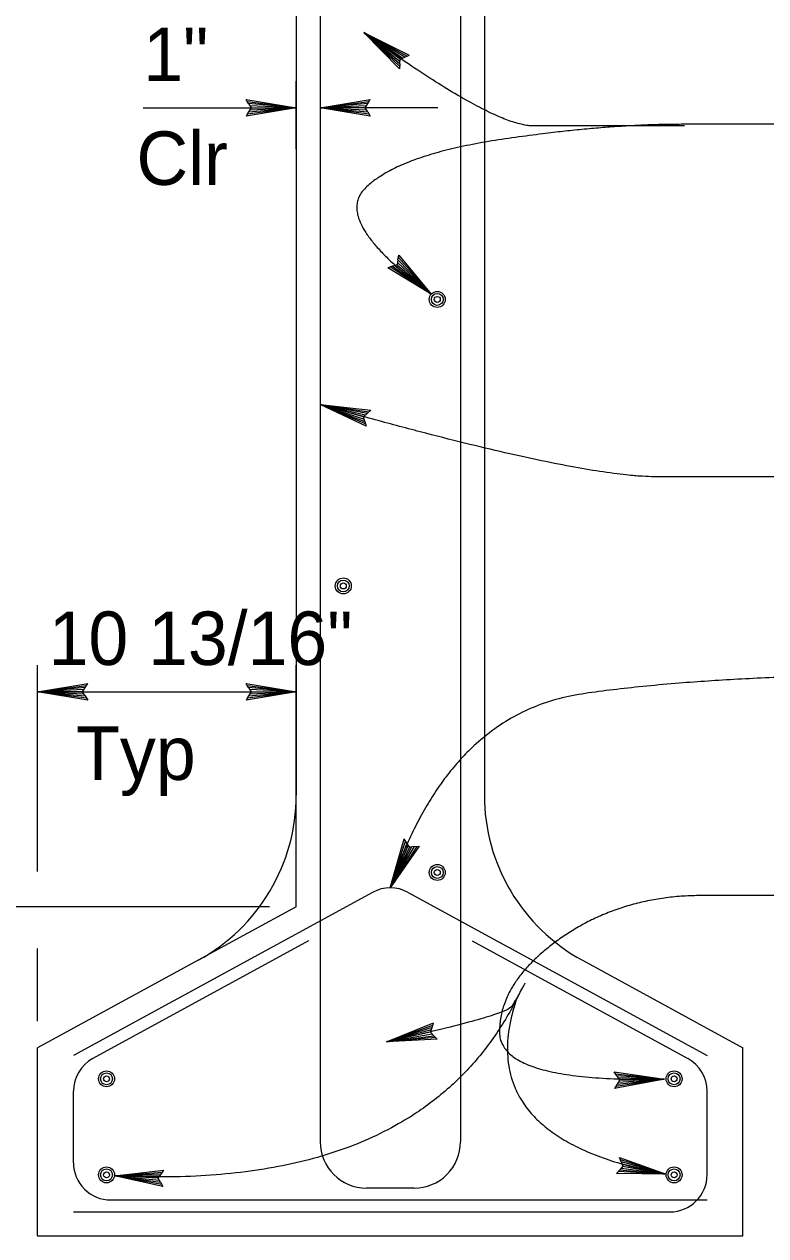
# Model space of a CAD drawing. Extents: x 0 to 2.95, y 0 to 1.83.
# Drawn here: x 0.4317 to 0.5934, y 0.3626 to 0.6269 of the extents above; entities that cross this region are included whole.
import ezdxf

# ---------------------------------------------------------------- set-up
doc = ezdxf.new("R2010")
doc.units = 0
for name, color, linetype in [('10 Sheet Format', 7, 'Continuous'), ('14 Ramp Anno', 7, 'Continuous'), ('214 Text and Titles', 7, 'Continuous'), ('216 Rebar', 7, 'Continuous'), ('223 Existing Steel', 7, 'Continuous'), ('252 Bridge Data', 7, 'Continuous')]:
    doc.layers.add(name, color=color, linetype=linetype)

# ---------------------------------------------------------------- blocks, each defined once
blk = doc.blocks.new('TERMA')
at = {"layer": '14 Ramp Anno'}
for p, q in [((-0.027450520833333332, 0.0024149305555555556), (-0.02893923611111111, 0.004829861111111111)), ((-0.02893923611111111, 0.004829861111111111), (0, 0)), ((0, 0), (-0.02893923611111111, -0.004835069444444444)), ((-0.028194444444444442, 0.003622395833333333), (0, 0)), ((0, 0), (-0.028194444444444442, -0.0036258680555555554)), ((0, 0), (-0.027450520833333332, 0.0024149305555555556)), ((-0.027450520833333332, 0.0024149305555555556), (-0.025962673611111108, 0)), ((-0.027450520833333332, -0.0024184027777777776), (0, 0)), ((-0.025962673611111108, 0), (-0.027450520833333332, -0.0024184027777777776)), ((0, 0), (-0.026706597222222222, 0.0012074652777777778)), ((-0.026706597222222222, -0.0012092013888888888), (0, 0)), ((-0.025962673611111108, 0), (0, 0)), ((-0.027450520833333332, -0.0024184027777777776), (-0.02893923611111111, -0.004835069444444444))]:
    blk.add_line(p, q, dxfattribs=at)

msp = doc.modelspace()

# ---------------------------------------------------------------- linework, layer by layer
at = {"layer": '216 Rebar'}
for p, q in [((0.49100929418423195, 0.6673094258694807), (0.49100929442265784, 0.458706940422995)), ((0.5320197928958845, 0.6673142459660463), (0.5320197932667692, 0.458706940528962)), ((0.4696367604877705, 0.422704005109307), (0.43461985892924954, 0.40360387697925243)), ((0.5533923272811314, 0.42270400529474933), (0.5884092291045696, 0.403603877138203)), ((0.4346198590087248, 0.36259337813514086), (0.43461985892924954, 0.40360387697925243)), ((0.5884092291045696, 0.362593378453042), (0.5884092291045696, 0.403603877138203)), ((0.4346198590087248, 0.36259337813514086), (0.5884092291045696, 0.362593378453042))]:
    msp.add_line(p, q, dxfattribs=at)
for centre, start, end in [((0.4499987956797898, 0.45870694017337826), 298.6104597576152, 9.392918798312166e-08), ((0.573030291743169, 0.4587069403725609), 180.00000009248802, 241.3895404262588)]:
    msp.add_arc(centre, 0.04101049868766405, start, end, dxfattribs=at)
at = {"layer": '223 Existing Steel'}
for p, q in [((0.49621762712018885, 0.8356904909993709), (0.4962176278619582, 0.3830814288405847)), ((0.5268114593506171, 0.8356904909993709), (0.5268114599334358, 0.38308029992065173)), ((0.5076238705237403, 0.43749149871419574), (0.44243235892924954, 0.40193249252720376)), ((0.5154052176160467, 0.43749149871419574), (0.5805967291840457, 0.401932492606679)), ((0.4936707277050923, 0.42691431949237796), (0.4466666853168669, 0.401275751025549)), ((0.529383156296756, 0.42690079450081303), (0.576362434295133, 0.40127573391187077)), ((0.442432358876266, 0.3785308781086491), (0.4424323589027578, 0.39414284938077077)), ((0.5805967292635201, 0.37592671175988357), (0.5805967292105366, 0.39414284938077077)), ((0.5167072934787033, 0.3729773353971475), (0.5063216717128177, 0.3729773355296063)), ((0.450557358876266, 0.3704058781086491), (0.5805967292635201, 0.37040587842655026)), ((0.4424323588497742, 0.3678017114154907), (0.5724717292635202, 0.3678017117333918))]:
    msp.add_line(p, q, dxfattribs=at)
for centre, radius in [((0.5217593868376441, 0.5668385481915198), 0.0017418077256944444), ((0.5217593763546934, 0.5668385586266788), 0.0012962165127285157), ((0.5217593763546934, 0.5668385586266788), 0.0006470712831540749), ((0.5012697215253525, 0.5043385481580277), 0.0017418077256944444), ((0.501269711042405, 0.5043385585931868), 0.0012962165127285157), ((0.501269711042405, 0.5043385585931868), 0.0006470712831540749), ((0.5217593870405657, 0.4418385481912093), 0.0017418077256944444), ((0.521759376557615, 0.44183855862636834), 0.0012962165127285157), ((0.521759376557615, 0.44183855862636834), 0.0006470712831540749), ((0.4496418092666782, 0.3968247672779017), 0.0017418077256944444), ((0.4496418197496289, 0.3968247777130607), 0.0012962165127285157), ((0.4496418197496289, 0.3968247777130607), 0.0006470712831540749), ((0.5733872788404761, 0.3968247672779017), 0.0017418077256944444), ((0.5733872683575254, 0.3968247777130607), 0.0012962165127285157), ((0.5733872683575254, 0.3968247777130607), 0.0006470712831540749), ((0.4496418301147706, 0.375879217171026), 0.0017418077256944444), ((0.4496418196318199, 0.37587922760618503), 0.0012962165127285157), ((0.4496418196318199, 0.37587922760618503), 0.0006470712831540749), ((0.5733872788404761, 0.37587921737685315), 0.0017418077256944444), ((0.5733872683575254, 0.37587922781201216), 0.0012962165127285157), ((0.5733872683575254, 0.37587922781201216), 0.0006470712831540749)]:
    msp.add_circle(centre, radius, dxfattribs=at)
for centre, radius, start, end in [((0.5115145440819808, 0.43035859717703295), 0.008124999999999999, 61.38954046118554, 118.61045956712886), ((0.45055735890819854, 0.39414284935716154), 0.008124999999999999, 118.61045966063415, 180.0000001320773), ((0.5724717291801643, 0.39414284935716154), 0.008124999999999999, 359.99999986792267, 61.38954033936582), ((0.5063217945703007, 0.3830815019610348), 0.010104166666666666, 180.00041465770101, 269.99930312492586), ((0.5167072933173686, 0.3830815019779069), 0.010104166666666668, 270.0000000885885, 9.62180877195351e-08), ((0.45055735886790915, 0.3785308781021464), 0.008124999999999999, 179.9999998720766, 270.00000014301315), ((0.5724717292511972, 0.3759267117398896), 0.008124999999999999, 270.0000001430979, 1.2792341408385255e-07)]:
    msp.add_arc(centre, radius, start, end, dxfattribs=at)
at = {"layer": '252 Bridge Data'}
for p, q in [((0.5136811885497098, 0.6192788881004939), (0.5057285451699374, 0.6250269851177758)), ((0.513523578674598, 0.6171403581219925), (0.5057285451699374, 0.6250269851177758)), ((0.5057285451699374, 0.6250269851177758), (0.5156633515140994, 0.6201007901326875)), ((0.5146725242865876, 0.6196901908742025), (0.5057285451699374, 0.6250269851177758)), ((0.5057285451699374, 0.6250269851177758), (0.513602129370717, 0.6182092713536314)), ((0.5135631082773405, 0.6176751664954238), (0.5057285451699374, 0.6250269851177758)), ((0.5057285451699374, 0.6250269851177758), (0.5136416589734589, 0.6187440797270625)), ((0.5141766021634661, 0.6194841877297363), (0.5057285451699374, 0.6250269851177758)), ((0.5057285451699374, 0.6250269851177758), (0.5151679379003439, 0.619895490503445)), ((0.513602129370717, 0.6182092713536314), (0.5136811885497098, 0.6192788881004939)), ((0.5136811885497098, 0.6192788881004939), (0.5146725242865876, 0.6196901908742025)), ((0.5146725242865876, 0.6196901908742025), (0.5156633515140994, 0.6201007901326875)), ((0.513602129370717, 0.6182092713536314), (0.513523578674598, 0.6171403581219925)), ((0.49100929426370726, 0.5995993904139665), (0.49100929426370726, 0.6144696846293525)), ((0.45764306065257065, 0.6086363512960191), (0.49100929426370726, 0.6086363512960191)), ((0.48063429426370724, 0.6095495457404636), (0.4800717942637073, 0.6104618721293525)), ((0.4800717942637073, 0.6104618721293525), (0.49100929426370726, 0.6086363512960191)), ((0.49100929426370726, 0.6086363512960191), (0.4800717942637073, 0.6068090943515747)), ((0.48035304426370723, 0.6100052749071303), (0.49100929426370726, 0.6086363512960191)), ((0.49100929426370726, 0.6086363512960191), (0.48035304426370723, 0.607265691573797)), ((0.49100929426370726, 0.6086363512960191), (0.48063429426370724, 0.6095495457404636)), ((0.48063429426370724, 0.6095495457404636), (0.48119679426370726, 0.6086363512960191)), ((0.48063429426370724, 0.6077222887960192), (0.49100929426370726, 0.6086363512960191)), ((0.48119679426370726, 0.6086363512960191), (0.48063429426370724, 0.6077222887960192)), ((0.49100929426370726, 0.6086363512960191), (0.48091554426370725, 0.6090929485182414)), ((0.48091554426370725, 0.608179754073797), (0.49100929426370726, 0.6086363512960191)), ((0.48119679426370726, 0.6086363512960191), (0.49100929426370726, 0.6086363512960191)), ((0.49621762743809, 0.6086363512960191), (0.50715512743809, 0.6104636082404636)), ((0.49621762743809, 0.6086363512960191), (0.50687387743809, 0.6100070110182414)), ((0.50659262743809, 0.6095504137960192), (0.49621762743809, 0.6086363512960191)), ((0.50631137743809, 0.6090929485182414), (0.49621762743809, 0.6086363512960191)), ((0.5219098031280623, 0.6086363512960191), (0.49621762743809, 0.6086363512960191)), ((0.5060301274380901, 0.6086363512960191), (0.49621762743809, 0.6086363512960191)), ((0.50715512743809, 0.6068108304626858), (0.49621762743809, 0.6086363512960191)), ((0.49621762743809, 0.6086363512960191), (0.50659262743809, 0.6077231568515747)), ((0.50687387743809, 0.607267427684908), (0.49621762743809, 0.6086363512960191)), ((0.49621762743809, 0.6086363512960191), (0.50631137743809, 0.608179754073797)), ((0.5060301274380901, 0.6086363512960191), (0.50659262743809, 0.6095504137960192)), ((0.50659262743809, 0.6077231568515747), (0.5060301274380901, 0.6086363512960191)), ((0.50659262743809, 0.6095504137960192), (0.50715512743809, 0.6104636082404636)), ((0.48063429426370724, 0.6077222887960192), (0.4800717942637073, 0.6068090943515747)), ((0.50659262743809, 0.6077231568515747), (0.50715512743809, 0.6068108304626858)), ((0.5131922764646345, 0.5754547393814661), (0.5133643673460003, 0.5765126289936858)), ((0.5133643673460003, 0.5765126289936858), (0.520436908438961, 0.5679721023470005)), ((0.5119959997439832, 0.5740735116981258), (0.5109729505072431, 0.5737514859494053)), ((0.520436908438961, 0.5679721023470005), (0.5109729505072431, 0.5737514859494053)), ((0.520436908438961, 0.5679721023470005), (0.5114844751388591, 0.5739124988237657)), ((0.5130196173084881, 0.5743961936212924), (0.5119959997439832, 0.5740735116981258)), ((0.5119959997439832, 0.5740735116981258), (0.520436908438961, 0.5679721023470005)), ((0.5125080926768723, 0.5742351807469319), (0.520436908438961, 0.5679721023470005)), ((0.5131922764646345, 0.5754547393814661), (0.5130196173084881, 0.5743961936212924)), ((0.5130196173084881, 0.5743961936212924), (0.520436908438961, 0.5679721023470005)), ((0.520436908438961, 0.5679721023470005), (0.513105946886561, 0.5749254664881331)), ((0.520436908438961, 0.5679721023470005), (0.5131922764646345, 0.5754547393814661)), ((0.5132780377679268, 0.5759833561003533), (0.520436908438961, 0.5679721023470005)), ((0.5056561317672676, 0.5412461838352355), (0.4962176275970406, 0.5439294272979165)), ((0.5062390617370373, 0.5391826082962025), (0.4962176275970406, 0.5439294272979165)), ((0.4962176275970406, 0.5439294272979165), (0.5072379195182398, 0.5426961632829268)), ((0.506447144325846, 0.5419715910295079), (0.4962176275970406, 0.5439294272979165)), ((0.4962176275970406, 0.5439294272979165), (0.5059474780690599, 0.5402139785688005)), ((0.5060933885728954, 0.539698710916174), (0.4962176275970406, 0.5439294272979165)), ((0.4962176275970406, 0.5439294272979165), (0.5058018049049181, 0.5407300811887721)), ((0.5060515193502186, 0.5416084699354532), (0.4962176275970406, 0.5439294272979165)), ((0.4962176275970406, 0.5439294272979165), (0.5068425319352892, 0.5423338771562172)), ((0.5056561317672676, 0.5412461838352355), (0.506447144325846, 0.5419715910295079)), ((0.506447144325846, 0.5419715910295079), (0.5072379195182398, 0.5426961632829268)), ((0.5059474780690599, 0.5402139785688005), (0.5056561317672676, 0.5412461838352355)), ((0.5059474780690599, 0.5402139785688005), (0.5062390617370373, 0.5391826082962025)), ((0.43461985892924954, 0.4420522984729299), (0.43461985892924954, 0.4870940241897336)), ((0.4910092944491496, 0.4401950841675058), (0.4910092944491496, 0.4870940241897336)), ((0.43461985892924954, 0.4812606908564003), (0.4455573589292495, 0.4830879478008447)), ((0.43461985892924954, 0.4812606908564003), (0.4452761089292495, 0.4826313505786225)), ((0.4449948589292495, 0.48217475335640025), (0.43461985892924954, 0.4812606908564003)), ((0.44471360892924955, 0.48171728807862246), (0.43461985892924954, 0.4812606908564003)), ((0.43461985892924954, 0.4812606908564003), (0.4910092944491496, 0.4812606908564003)), ((0.44443235892924954, 0.4812606908564003), (0.43461985892924954, 0.4812606908564003)), ((0.4455573589292495, 0.4794351700230669), (0.43461985892924954, 0.4812606908564003)), ((0.43461985892924954, 0.4812606908564003), (0.4449948589292495, 0.4803474964119558)), ((0.4452761089292495, 0.47989176724528915), (0.43461985892924954, 0.4812606908564003)), ((0.43461985892924954, 0.4812606908564003), (0.44471360892924955, 0.48080409363417803)), ((0.44443235892924954, 0.4812606908564003), (0.4449948589292495, 0.48217475335640025)), ((0.4449948589292495, 0.4803474964119558), (0.44443235892924954, 0.4812606908564003)), ((0.4449948589292495, 0.48217475335640025), (0.4455573589292495, 0.4830879478008447)), ((0.48063429444914957, 0.4821738853008447), (0.4800717944491496, 0.4830862116897336)), ((0.4800717944491496, 0.4830862116897336), (0.4910092944491496, 0.4812606908564003)), ((0.4910092944491496, 0.4812606908564003), (0.4800717944491496, 0.4794334339119558)), ((0.48035304444914956, 0.48262961446751135), (0.4910092944491496, 0.4812606908564003)), ((0.4910092944491496, 0.4812606908564003), (0.48035304444914956, 0.47989003113417805)), ((0.4910092944491496, 0.4812606908564003), (0.48063429444914957, 0.4821738853008447)), ((0.48063429444914957, 0.4821738853008447), (0.4811967944491496, 0.4812606908564003)), ((0.48063429444914957, 0.48034662835640024), (0.4910092944491496, 0.4812606908564003)), ((0.4811967944491496, 0.4812606908564003), (0.48063429444914957, 0.48034662835640024)), ((0.4910092944491496, 0.4812606908564003), (0.4809155444491496, 0.48171728807862246)), ((0.4809155444491496, 0.48080409363417803), (0.4910092944491496, 0.4812606908564003)), ((0.4811967944491496, 0.4812606908564003), (0.4910092944491496, 0.4812606908564003)), ((0.4449948589292495, 0.4803474964119558), (0.4455573589292495, 0.4794351700230669)), ((0.48063429444914957, 0.48034662835640024), (0.4800717944491496, 0.4794334339119558)), ((0.4910092944491496, 0.43436175083417244), (0.49100929442265784, 0.458706940422995)), ((0.5115145440831393, 0.43848359717538454), (0.5145337802546516, 0.4491537418394775)), ((0.5115145440831393, 0.43848359717538454), (0.5148265137445616, 0.4487044204736387)), ((0.5151192472609635, 0.44825509913429157), (0.5115145440831393, 0.43848359717538454)), ((0.51541276564879, 0.4478054070162475), (0.5115145440831393, 0.43848359717538454)), ((0.5178366315841566, 0.4475936269192751), (0.5115145440831393, 0.43848359717538454)), ((0.5173036522549365, 0.4475343343033555), (0.5115145440831393, 0.43848359717538454)), ((0.5115145440831393, 0.43848359717538454), (0.516771457823632, 0.44747467090873927)), ((0.5115145440831393, 0.43848359717538454), (0.516238478494412, 0.44741537829281985)), ((0.5157054991651918, 0.4473560856504087), (0.5115145440831393, 0.43848359717538454)), ((0.5151192472609635, 0.44825509913429157), (0.5145337802546516, 0.4491537418394775)), ((0.5157054991651918, 0.4473560856504087), (0.5151192472609635, 0.44825509913429157)), ((0.516771457823632, 0.44747467090873927), (0.5157054991651918, 0.4473560856504087)), ((0.516771457823632, 0.44747467090873927), (0.5178366315841566, 0.4475936269192751)), ((0.48517596111581623, 0.43436175083417244), (0.36833056791131336, 0.43436175083417244)), ((0.4910092944491496, 0.43436175083417244), (0.46963676043478697, 0.4227040049503564)), ((0.43461985892924954, 0.4094372103125858), (0.43461985892924954, 0.4252449408417767)), ((0.5106856339732896, 0.40487442693021075), (0.5209662922533, 0.40903084841138426)), ((0.5106856339732896, 0.40487442693021075), (0.5207907894979451, 0.40852411240412084)), ((0.5206152867160982, 0.40801737642334923), (0.5106856339732896, 0.40487442693021075)), ((0.5204399722641853, 0.40750979305059615), (0.5106856339732896, 0.40487442693021075)), ((0.5202644695088302, 0.4070030570433327), (0.5106856339732896, 0.40487442693021075)), ((0.5202644695088302, 0.4070030570433327), (0.5206152867160982, 0.40801737642334923)), ((0.5210116744160372, 0.4062336318266088), (0.5202644695088302, 0.4070030570433327)), ((0.5206152867160982, 0.40801737642334923), (0.5209662922533, 0.40903084841138426)), ((0.5106856339732896, 0.40487442693021075), (0.5206380719624333, 0.40661834444821665)), ((0.5106856339732896, 0.40487442693021075), (0.5210116744160372, 0.4062336318266088)), ((0.5213850885661983, 0.4058497665969827), (0.5106856339732896, 0.40487442693021075)), ((0.5217586910198013, 0.4054650540018666), (0.5106856339732896, 0.40487442693021075)), ((0.5210116744160372, 0.4062336318266088), (0.5217586910198013, 0.4054650540018666)), ((0.5609063832005776, 0.3974603105194757), (0.5603239908016362, 0.3983600687132717)), ((0.5603239908016362, 0.3983600687132717), (0.5712989299659553, 0.3967750946126777)), ((0.5712989299659553, 0.3967750946126777), (0.560404178847579, 0.39470817120375157)), ((0.5606151965381415, 0.3979097556813171), (0.5712989299659553, 0.3967750946126777)), ((0.5712989299659553, 0.3967750946126777), (0.560675337579221, 0.395170832549177)), ((0.5712989299659553, 0.3967750946126777), (0.5609063832005776, 0.3974603105194757)), ((0.5609063832005776, 0.3974603105194757), (0.5614887946735875, 0.3965596845085501)), ((0.560946496284372, 0.39563349392109426), (0.5712989299659553, 0.3967750946126777)), ((0.5614887946735875, 0.3965596845085501), (0.560946496284372, 0.39563349392109426)), ((0.5712989299659553, 0.3967750946126777), (0.5611975889370829, 0.39700999751401295)), ((0.5612176359419455, 0.3960970231366329), (0.5712989299659553, 0.3967750946126777)), ((0.5614887946735875, 0.3965596845085501), (0.5712989299659553, 0.3967750946126777)), ((0.560946496284372, 0.39563349392109426), (0.560404178847579, 0.39470817120375157)), ((0.5618611720140982, 0.3787248380236599), (0.5614821576332653, 0.3796994563498689)), ((0.5614821576332653, 0.3796994563498689), (0.571651741322843, 0.37602687806280816)), ((0.5616716648236817, 0.37921214718676444), (0.571651741322843, 0.37602687806280816)), ((0.571651741322843, 0.37602687806280816), (0.5618611720140982, 0.3787248380236599)), ((0.5618611720140982, 0.3787248380236599), (0.5622403389092286, 0.37775105219655875)), ((0.571651741322843, 0.37602687806280816), (0.5620506792045147, 0.37823752886055545)), ((0.4513723157593, 0.37568094062837265), (0.46211565927795817, 0.3769048191551336)), ((0.4513723157593, 0.37568094062837265), (0.46181855556330353, 0.37647369636694683)), ((0.46152149598152986, 0.3760434187814957), (0.4513723157593, 0.37568094062837265)), ((0.4513723157593, 0.37568094062837265), (0.4513723157593, 0.37568094062837265)), ((0.4513723157593, 0.37568094062837265), (0.4513723157593, 0.37568094062837265)), ((0.4513723157593, 0.37568094062837265), (0.4513723157593, 0.37568094062837265)), ((0.4513723157593, 0.37568094062837265), (0.4513723157593, 0.37568094062837265)), ((0.4513723157593, 0.37568094062837265), (0.4513723157593, 0.37568094062837265)), ((0.4513723157593, 0.37568094062837265), (0.4513723157593, 0.37568094062837265)), ((0.4513723157593, 0.37568094062837265), (0.4513723157593, 0.37568094062837265)), ((0.4513723157593, 0.37568094062837265), (0.4513723157593, 0.37568094062837265)), ((0.4513723157593, 0.37568094062837265), (0.4513723157593, 0.37568094062837265)), ((0.4513723157593, 0.37568094062837265), (0.4513723157593, 0.37568094062837265)), ((0.4513723157593, 0.37568094062837265), (0.4513723157593, 0.37568094062837265)), ((0.4513723157593, 0.37568094062837265), (0.4513723157593, 0.37568094062837265)), ((0.4513723157593, 0.37568094062837265), (0.4513723157593, 0.37568094062837265)), ((0.4609273326851016, 0.37518201840785786), (0.4513723157593, 0.37568094062837265)), ((0.46192990398152767, 0.37334736084105136), (0.4513723157593, 0.37568094062837265)), ((0.4513723157593, 0.37568094062837265), (0.46142864039975523, 0.37426511222582237)), ((0.4616792721906415, 0.3738062365334369), (0.4513723157593, 0.37568094062837265)), ((0.4513723157593, 0.37568094062837265), (0.46117800860886893, 0.37472398791820793)), ((0.46122443639975624, 0.3756131411960446), (0.4513723157593, 0.37568094062837265)), ((0.4609273326851016, 0.37518201840785786), (0.46152149598152986, 0.3760434187814957)), ((0.46152149598152986, 0.3760434187814957), (0.46211565927795817, 0.3769048191551336)), ((0.5615402819320626, 0.3769732599008608), (0.5608402249548967, 0.3761954676051628)), ((0.571651741322843, 0.37602687806280816), (0.5608402249548967, 0.3761954676051628)), ((0.571651741322843, 0.37602687806280816), (0.5611903297006285, 0.3765847800025657)), ((0.5622403389092286, 0.37775105219655875), (0.5615402819320626, 0.3769732599008608)), ((0.5615402819320626, 0.3769732599008608), (0.571651741322843, 0.37602687806280816)), ((0.5618902341634969, 0.3773617397991558), (0.571651741322843, 0.37602687806280816)), ((0.5622403389092286, 0.37775105219655875), (0.571651741322843, 0.37602687806280816)), ((0.46142864039975523, 0.37426511222582237), (0.4609273326851016, 0.37518201840785786)), ((0.46142864039975523, 0.37426511222582237), (0.46192990398152767, 0.37334736084105136))]:
    msp.add_line(p, q, dxfattribs=at)
for points in [[(0.5756659426998028, 0.6046897485677492), (0.5514819190812316, 0.6046897485677492), (0.5338656467656312, 0.6046897485677492), (0.5057285451699374, 0.6250269851177758)], [(0.631769007203216, 0.605032148997933), (0.5922380392345108, 0.605032148997933), (0.5578370442198364, 0.605032148997933), (0.5134778664245111, 0.5983933604863292), (0.4986914738172385, 0.5839087309799748), (0.520436908438961, 0.5679721023470005)], [(0.630825730171234, 0.5281258520015478), (0.5881560769293209, 0.5281258520015478), (0.5518078537953583, 0.5281258520015478), (0.4962176275970406, 0.5439294272979165)], [(0.6336189166967613, 0.4851069259955813), (0.5831798845192315, 0.4851069259955813), (0.5241297149507631, 0.47657045163473216), (0.5115145440831393, 0.43848359717538454)], [(0.6327682529562686, 0.43681081862086835), (0.5974736015157953, 0.43681081862086835), (0.5619155571387034, 0.43681081862086835), (0.5353128721032853, 0.4181099212336342), (0.5353128721032853, 0.39598491582931483), (0.5712989299659553, 0.3967750946126777)], [(0.5408701200850361, 0.4176828367876469), (0.539177480179924, 0.414513688531695), (0.5367615331619632, 0.41066907119141705), (0.5106856339732896, 0.40487442693021075)], [(0.5401399408091974, 0.41643515927345665), (0.5194971260097904, 0.3721237536692854), (0.4513723157593, 0.37568094062837265)], [(0.5389687011037827, 0.4140342783631734), (0.528888095669557, 0.3838612016269151), (0.571651741322843, 0.37602687806280816)]]:
    msp.add_open_spline(points, degree=2, dxfattribs=at)

# ---------------------------------------------------------------- block references
at = {"layer": '252 Bridge Data', "xscale": 0.033863969643370066, "yscale": 0.03548367630197333}
msp.add_blockref('TERMA', (0.4910086805555555, 0.6086362847222221), dxfattribs=at)

# ---------------------------------------------------------------- texts
at = {"layer": '10 Sheet Format'}
msp.add_text('Typ', height=0.011699999999999999, dxfattribs=at).set_placement((0.44300580873422146, 0.4620260375525179))
at = {"layer": '214 Text and Titles'}
for s, p in [('1"', (0.45764236111111106, 0.6144696180555554)), ('Clr', (0.4561675347222222, 0.5918185763888888)), ('10 13/16"', (0.43702430555555555, 0.4870937499999999))]:
    msp.add_text(s, height=0.011666666666666665, dxfattribs=at).set_placement(p)

doc.saveas('drawing.dxf')
